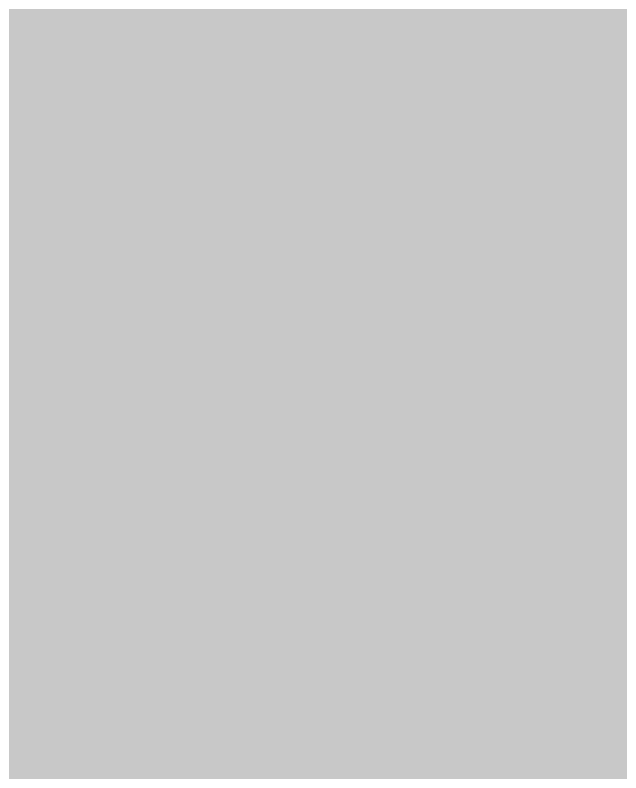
# Model space of a CAD drawing. Header units: inches. Extents: x 288635 to 693176, y 676945 to 1601077.
# Drawn here: x 486696.5 to 486738.2, y 1142542.3 to 1142594.5 of the extents above; entities that cross this region are included whole.
import ezdxf

# ---------------------------------------------------------------- set-up
doc = ezdxf.new("R2010")
doc.units = ezdxf.units.IN
doc.header["$MEASUREMENT"] = 0

msp = doc.modelspace()

# ---------------------------------------------------------------- hatches: boundary and pattern name
for points in [[(488811.1461, 1138024.3566), (488735.6917, 1137831.5318), (488344.153, 1137917.181), (487818.9085, 1138015.6888), (487516.4892, 1138070.2923), (487356.6497, 1138105.94), (486877.4536, 1138212.811), (486810.3678, 1138227.7726), (486457.8394, 1138350.9452), (486353.924, 1138386.031), (486033.1263, 1138486.8532), (485744.9789, 1138591.6341), (485210.9752, 1138781.1019), (484971.4041, 1138862.7739), (484610.7234, 1139091.3744), (484356.7229, 1139299.6548), (484118.4894, 1139570.587), (484097.6424, 1139594.2954), (483808.0818, 1140107.3764), (483721.7216, 1140503.6172), (483708.0662, 1140751.691), (483697.3078, 1140947.1356), (483691.2416, 1141057.3383), (483684.7768, 1141272.8335), (483676.0016, 1141565.3393), (483700.6559, 1141773.4041), (483802.2561, 1142007.0846), (483985.1364, 1142433.8054), (484259.457, 1142764.0061), (484686.1778, 1143185.6469), (484853.8182, 1143292.3271), (485109.96, 1143394.4661), (485538.5858, 1143463.2579), (485803.7801, 1143510.7676), (486601.3417, 1143556.4877), (486591.1817, 1143221.207), (486685.4805, 1142852.5842), (486758.822, 1142565.8857), (486260.981, 1142510.0056), (485839.3402, 1142433.8054), (485473.5794, 1142306.8052), (485255.139, 1142174.7249), (485021.4585, 1141956.2845), (484863.9782, 1141646.4038), (484818.2581, 1141473.6835), (484806.4362, 1141276.6513), (484810.7575, 1141103.5915), (484823.3381, 1140914.8824), (484977.0472, 1140494.4428), (484996.0585, 1140442.4414), (485285.619, 1139924.2804), (485707.2599, 1139482.3195), (486088.2606, 1139253.719), (486911.2223, 1138938.7584), (487045.582, 1138902.6771), (488897.5063, 1138405.3573), (488811.1461, 1138024.3566)], [(490682.3849, 1131411.4745), (490465.4261, 1131168.0574), (490253.759, 1130998.7237), (490010.3418, 1130824.0984), (489740.4663, 1130638.8897), (489497.0492, 1130554.2228), (488994.3398, 1130554.2228), (488481.0471, 1130596.5562), (488063.0046, 1130633.598), (487977.3066, 1130638.1483), (487465.0451, 1130665.348), (487045.582, 1130741.3138), (486793.0021, 1130787.0566), (486015.1255, 1130855.8484), (485406.5826, 1130903.4735), (484581.081, 1131056.9322), (483924.913, 1131157.474), (483416.912, 1131236.8492), (482649.6188, 1131310.9327), (481966.9924, 1131289.766), (481623.615, 1131253.5493), (481901.3494, 1131333.7402), (482648.1109, 1131511.5406), (483328.8323, 1131643.6209), (483831.7533, 1131770.6211), (484619.1548, 1131989.0615), (485381.1564, 1132298.9422), (486413.0334, 1132822.6065), (486783.4508, 1133092.4821), (487045.582, 1133267.2362), (487323.2019, 1133452.3161), (487799.4529, 1133790.9835), (488053.4534, 1134071.4424), (488238.6621, 1134330.7346), (488359.3018, 1134645.8827), (488491.8512, 1135027.3662), (488608.6914, 1135443.9271), (488740.7717, 1136104.3284), (488801.7318, 1136759.6497), (488761.0917, 1137379.4109), (488735.6917, 1137831.5318), (488811.1461, 1138024.3566), (488897.5063, 1138405.3573), (487045.582, 1138902.6771), (486911.2223, 1138938.7584), (486088.2606, 1139253.719), (485707.2599, 1139482.3195), (485285.619, 1139924.2804), (484996.0585, 1140442.4414), (484977.0472, 1140494.4428), (484823.3381, 1140914.8824), (484810.7575, 1141103.5915), (484806.4362, 1141276.6513), (484818.2581, 1141473.6835), (484863.9782, 1141646.4038), (485021.4585, 1141956.2845), (485255.139, 1142174.7249), (485473.5794, 1142306.8052), (485839.3402, 1142433.8054), (486260.981, 1142510.0056), (486758.822, 1142565.8857), (487045.582, 1142093.7478), (487071.9793, 1142050.2858), (487265.0197, 1141847.0854), (487555.0036, 1141555.6198), (487920.1293, 1141380.9945), (488107.2007, 1141282.3568), (488211.1716, 1141227.5358), (488586.8807, 1141089.9522), (489322.4238, 1140804.2017), (489935.2801, 1140494.4428), (490296.0924, 1140312.0757), (490883.4686, 1139978.7), (491454.9697, 1139608.2826), (491761.887, 1139253.7402), (492047.6376, 1138756.3226), (492301.6381, 1138163.6547), (492481.5551, 1137443.9866), (492555.6386, 1137041.8191), (492576.8053, 1136692.5684), (492545.0553, 1136438.5679), (492481.5551, 1136131.6506), (492370.4299, 1135909.4002), (492222.2629, 1135607.7746), (492031.7626, 1135195.0238), (491920.6373, 1134941.0233), (491814.8038, 1134348.3554), (491767.1787, 1133993.813), (491756.5953, 1133787.4376), (491740.7203, 1133491.1037), (491687.8035, 1133184.1864), (491629.5951, 1132972.5193), (491428.5114, 1132797.894), (491280.3444, 1132665.602), (491232.7193, 1132575.6435), (491206.2609, 1132353.3931), (491174.5108, 1132136.4343), (491089.844, 1131988.2674), (490941.677, 1131766.0169), (490682.3849, 1131411.4745)]]:
    msp.add_hatch(color=256).paths.add_polyline_path(points, flags=0)

doc.saveas('drawing.dxf')
